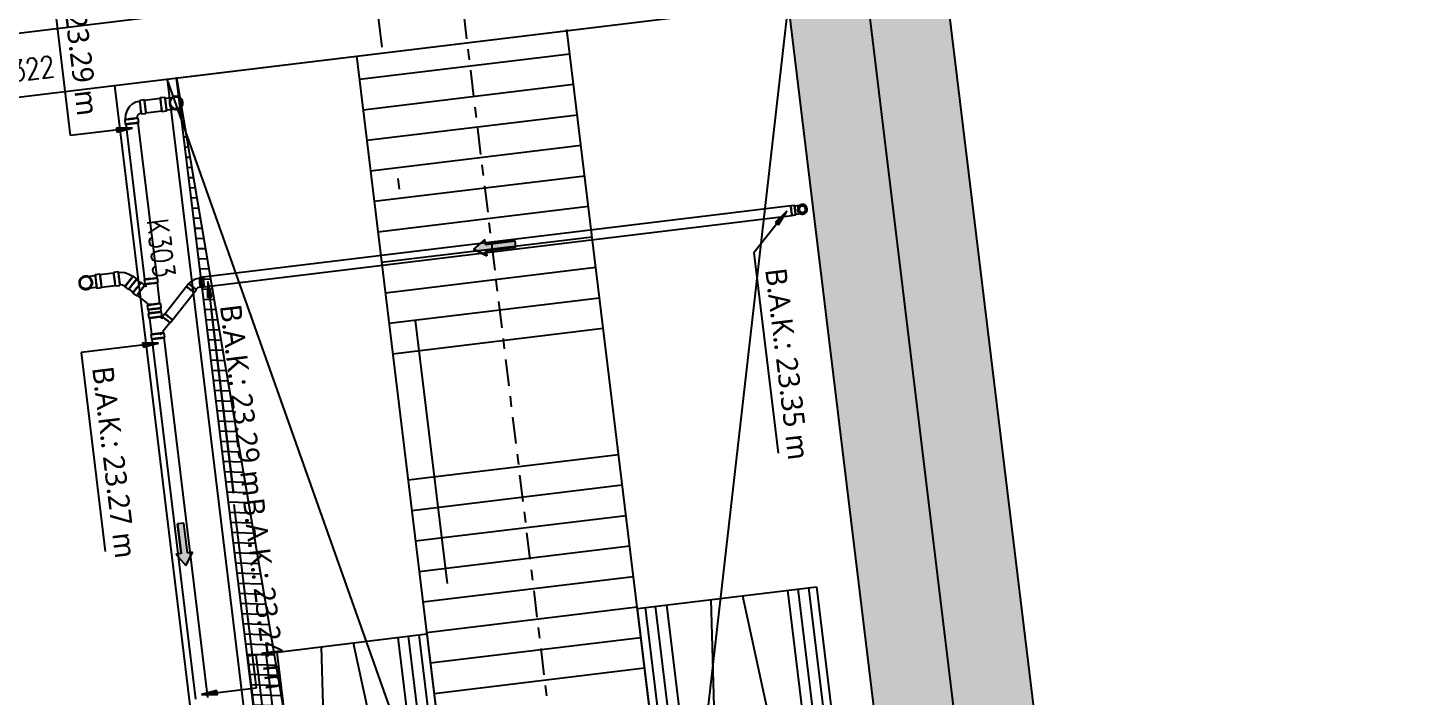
# Model space of a CAD drawing. Header units: millimetres. Extents: x 400382 to 401276, y 4543898 to 4544126.
# Drawn here: x 400472.18 to 400485.32, y 4544062.65 to 4544068.96 of the extents above; entities that cross this region are included whole.
import ezdxf
from ezdxf.enums import TextEntityAlignment as Align

# ---------------------------------------------------------------- set-up
doc = ezdxf.new("R2010")
doc.units = ezdxf.units.MM
for name, pattern in [('AKS', [3, 2.5, -0.25, 0, -0.25]), ('CENTER', [2, 1.25, -0.25, 0.25, -0.25]), ('CONTINU', [0]), ('DASHDOT2', [0.5, 0.25, -0.125, 0, -0.125]), ('HIDDEN', [0.375, 0.25, -0.125])]:
    doc.linetypes.add(name, pattern=pattern)
for name, color, linetype in [('aks prota', 2, 'AKS'), ('boşluk prota', 2, 'Continuous'), ('boşluk taraması prota', 252, 'Continuous'), ('kiriş prota', 6, 'Continuous'), ('kolon tarama prota', 252, 'Continuous'), ('merdiven prota', 2, 'Continuous'), ('perde prota', 1, 'Continuous'), ('PRT-AL-TUNEL_EKSENI', 14, 'DASHDOT2'), ('skesit prota', 7, 'Continuous'), ('st_s_ölçü', 4, 'Continuous'), ('TARAMA', 8, 'Continuous')]:
    doc.layers.add(name, color=color, linetype=linetype)
doc.styles.add('Segoe UI Light_1', font='', dxfattribs={"height": 200})
doc.styles.add('TKIRIS', font='romanstw.shx')
doc.styles.get('Segoe UI Light_1').set_extended_font_data('Segoe UI Light')

# ---------------------------------------------------------------- blocks, each defined once
blk = doc.blocks.new('Flow Direction - Flow Direction _25mm_-1035271-_17_70 m  ARA KAT')
at = {"layer": 'TARAMA'}
blk.add_hatch(color=256, dxfattribs=at).paths.add_polyline_path([(0, 0), (-117, -78), (-117, -30), (-400, -30), (-400, 30), (-117, 30), (-117, 78)], flags=0)
for p, q in [((-117, 30), (-400, 30)), ((-400, 30), (-400, -30)), ((-117, 30), (-400, 30)), ((-400, 30), (-400, -30)), ((0, 0), (-117, 78)), ((-117, 78), (-117, 30)), ((-117, 78), (0, 0)), ((-117, 30), (-117, 78)), ((-117, -78), (0, 0)), ((-117, -78), (0, 0)), ((-400, -30), (-117, -30)), ((-117, -30), (-400, -30)), ((-117, -30), (-117, -78)), ((-117, -30), (-117, -78))]:
    blk.add_line(p, q, dxfattribs=at)
blk = doc.blocks.new('17.60 mekanik')
at = {"layer": 'kolon tarama prota'}
for points in [[(138785, 65407.3), (138785.4, 65392.1), (138789.3, 65392.8)], [(138307.4, 65008.9), (138297, 64998), (138300.2, 64995.6)], [(138461.8, 64962.3), (138472.7, 64951.9), (138475.1, 64955.1)], [(138472.8, 64888.8), (138462.4, 64877.8), (138465.6, 64875.5)], [(138743.3, 64692.3), (138753.7, 64703.2), (138750.5, 64705.6)]]:
    blk.add_hatch(color=256, dxfattribs=at).paths.add_polyline_path(points, flags=0)
for p, q in [((138784, 65413.5), (138455.8, 64961.8)), ((138463.1, 64956.5), (138791.3, 65408.2)), ((138786, 65416.4), (138783.9, 65413.6)), ((138785, 65407.3), (138785.4, 65392.1)), ((138789.3, 65392.8), (138785, 65407.3)), ((138785, 65407.3), (138792.9, 65357.8)), ((138791.3, 65408.2), (138793.4, 65411)), ((138785.4, 65392.1), (138789.3, 65392.8)), ((138792.9, 65357.8), (138947, 65245.8)), ((138272.9, 64961.4), (138115, 65076.2)), ((138304.9, 65047.2), (138296, 65034.9)), ((138307.1, 65051.1), (138304.5, 65047.5)), ((138305.5, 65028), (138314.4, 65040.2)), ((138314.8, 65040), (138317.4, 65043.6)), ((138295.6, 65035.2), (138293, 65031.6)), ((138303.3, 65024.1), (138305.9, 65027.7)), ((138307.7, 65016.7), (138304.1, 65019.3)), ((138426.8, 64929.5), (138307.4, 65016.3)), ((138307.4, 65008.9), (138272.9, 64961.4)), ((138296.6, 65009), (138300.2, 65006.3)), ((138307.4, 65008.9), (138297, 64998)), ((138300.2, 64995.6), (138307.4, 65008.9)), ((138300.4, 65006.7), (138419.9, 64920)), ((138297, 64998), (138300.2, 64995.6)), ((138455.7, 64961.8), (138453.7, 64959)), ((138461.8, 64962.3), (138472.7, 64951.9)), ((138475.1, 64955.1), (138461.8, 64962.3)), ((138461.8, 64962.3), (138624.8, 64843.9)), ((138451, 64947.8), (138451.5, 64944.4)), ((138460.6, 64945.8), (138460, 64949.3)), ((138461.1, 64953.6), (138463.1, 64956.4)), ((138472.7, 64951.9), (138475.1, 64955.1)), ((138451.6, 64944.4), (138456.8, 64911.9)), ((138465.7, 64913.3), (138460.5, 64945.8)), ((138624.8, 64843.9), (138484.4, 64945.9)), ((138430.7, 64927.3), (138427.1, 64929.9)), ((138446.3, 64915.1), (138430.3, 64926.7)), ((138414.5, 64914.9), (138410.2, 64914.2)), ((138419.7, 64915.2), (138414.6, 64914.4)), ((138419.6, 64919.6), (138423.2, 64917)), ((138424, 64916.4), (138419.6, 64915.7)), ((138423.6, 64917.5), (138425.6, 64916)), ((138425.7, 64916), (138424.1, 64915.8)), ((138440.9, 64907.7), (138440.9, 64907.8)), ((138450.3, 64913.1), (138446.7, 64915.7)), ((138452.9, 64910.5), (138450, 64912.7)), ((138456.8, 64908.3), (138453.2, 64910.9)), ((138458, 64906.6), (138456.4, 64907.8)), ((138456.7, 64911.9), (138457.2, 64908.4)), ((138457.7, 64908.5), (138458, 64906.6)), ((138466.3, 64909.9), (138465.7, 64913.3)), ((138467.4, 64899.8), (138465.8, 64909.8)), ((138395.5, 64902.7), (138387.9, 64892.2)), ((138397.7, 64906.6), (138395.1, 64903)), ((138397.4, 64885.3), (138405.1, 64895.8)), ((138405.4, 64895.5), (138408.1, 64899.1)), ((138412.1, 64901.6), (138416.5, 64902.3)), ((138416.5, 64902.8), (138421.6, 64903.6)), ((138421.6, 64903.1), (138426, 64903.8)), ((138425.9, 64904.5), (138438.7, 64906.5)), ((138438.7, 64906.5), (138439.6, 64905.9)), ((138439.2, 64905.4), (138442.8, 64902.7)), ((138440.2, 64906.7), (138441.1, 64906.9)), ((138443, 64903.1), (138446, 64901)), ((138445.7, 64900.6), (138449.3, 64898)), ((138449.7, 64898.5), (138462.2, 64889.4)), ((138466.7, 64895.7), (138466.8, 64895.6)), ((138468.9, 64898.7), (138467.4, 64899.8)), ((138468, 64895.9), (138467.8, 64897.1)), ((138472.9, 64896.6), (138469.3, 64899.2)), ((138749.6, 64694.9), (138472.6, 64896.2)), ((138387.5, 64892.5), (138384.9, 64888.9)), ((138395.2, 64881.4), (138397.8, 64885)), ((138472.8, 64888.8), (138429.5, 64829.1)), ((138461.8, 64888.9), (138465.4, 64886.3)), ((138472.8, 64888.8), (138462.4, 64877.8)), ((138465.6, 64875.5), (138472.8, 64888.8)), ((138465.7, 64886.7), (138742.7, 64685.4)), ((138462.4, 64877.8), (138465.6, 64875.5)), ((138429.5, 64829.1), (138582.5, 64717.9)), ((138774.1, 64734.6), (138633, 64837.1)), ((138743.3, 64692.3), (138774.1, 64734.6)), ((138750.5, 64705.6), (138743.3, 64692.3)), ((138743.3, 64692.3), (138753.7, 64703.2)), ((138753.7, 64703.2), (138750.5, 64705.6))]:
    blk.add_line(p, q, dxfattribs=at)
at = {"layer": 'kolon tarama prota', "flags": 128}
for points in [[(138786.4, 65416.1), (138787.9, 65418.1), (138789.2, 65419.9), (138790.1, 65421.2), (138790.5, 65421.7), (138790.5, 65421.7)], [(138791.4, 65416), (138790.1, 65417.5), (138789.7, 65419.4), (138790.2, 65421.3), (138790.5, 65421.7)], [(138790.5, 65421.7), (138792, 65423), (138793.9, 65423.4), (138795.8, 65422.9), (138796.2, 65422.7)], [(138796.2, 65422.7), (138797.5, 65421.2), (138797.9, 65419.3), (138797.4, 65417.4), (138797.1, 65416.9)], [(138797.1, 65416.9), (138795.6, 65415.7), (138793.7, 65415.2), (138791.8, 65415.8), (138791.4, 65416)], [(138797.1, 65416.9), (138796.8, 65416.6), (138796.1, 65415.5), (138794.8, 65413.8), (138793.4, 65411.8), (138793, 65411.3)], [(138307.6, 65050.7), (138309.4, 65053.1), (138311, 65055.3), (138312.3, 65057.1), (138313.1, 65058.2), (138313.4, 65058.6), (138313.4, 65058.6)], [(138314.7, 65050.6), (138313.1, 65052.4), (138312.4, 65054.6), (138312.6, 65056.9), (138313.4, 65058.6)], [(138313.4, 65058.6), (138315.1, 65060.2), (138317.3, 65060.9), (138319.6, 65060.8), (138321.4, 65059.9)], [(138321.4, 65059.9), (138323, 65058.2), (138323.7, 65056), (138323.5, 65053.7), (138322.7, 65051.9)], [(138322.7, 65051.9), (138320.9, 65050.3), (138318.8, 65049.6), (138316.4, 65049.8), (138314.7, 65050.6)], [(138322.7, 65051.9), (138322.4, 65051.5), (138321.6, 65050.4), (138320.3, 65048.7), (138318.7, 65046.5), (138317, 65044.1), (138316.9, 65043.9)], [(138293.5, 65031.2), (138291.7, 65027.9), (138290.7, 65024.2), (138290.6, 65020.3), (138290.7, 65019.6)], [(138290.7, 65019.6), (138291.8, 65016), (138293.7, 65012.6), (138296.4, 65009.9), (138296.9, 65009.5)], [(138302, 65021.4), (138302.2, 65023.4), (138302.8, 65024.5)], [(138303.7, 65018.7), (138302.4, 65020.2), (138302, 65021.4)], [(138451.7, 64953.6), (138451.3, 64949.9), (138451.5, 64947.9)], [(138454.1, 64958.7), (138452.3, 64955.4), (138451.7, 64953.6)], [(138459.6, 64949.2), (138459.7, 64951.6), (138459.7, 64951.6)], [(138459.7, 64951.6), (138460.7, 64953.9), (138460.7, 64953.9)], [(138410.3, 64913.6), (138406.2, 64912.4), (138402.6, 64910.4), (138399.5, 64907.7), (138398.3, 64906.2)], [(138407.5, 64899.5), (138409.4, 64901.2), (138411.7, 64902.2), (138412, 64902.3)], [(138379.6, 64880.6), (138379.9, 64880.9), (138380.7, 64882), (138382, 64883.8), (138383.6, 64886), (138385.3, 64888.4), (138385.4, 64888.5)], [(138379.6, 64880.6), (138381.3, 64882.1), (138383.5, 64882.9), (138385.8, 64882.7), (138387.6, 64881.8)], [(138387.6, 64881.8), (138389.2, 64880.1), (138389.9, 64877.9), (138389.7, 64875.6), (138388.9, 64873.8)], [(138394.7, 64881.8), (138392.9, 64879.4), (138391.3, 64877.1), (138390, 64875.4), (138389.2, 64874.3), (138388.9, 64873.8), (138388.9, 64873.8)], [(138380.9, 64872.6), (138379.3, 64874.3), (138378.6, 64876.5), (138378.8, 64878.8), (138379.6, 64880.6)], [(138388.9, 64873.8), (138387.2, 64872.3), (138385, 64871.5), (138382.7, 64871.7), (138380.9, 64872.6)]]:
    blk.add_lwpolyline(points, dxfattribs=at)
at = {"layer": 'kolon tarama prota'}
for centre, radius, start, end in [((138793.8, 65419.3), 4.58, 54, 234), ((138793.8, 65419.3), 4.58, 54, 234), ((138793.8, 65419.3), 4.58, 144, 324), ((138793.8, 65419.3), 4.58, 144, 324), ((138793.8, 65419.3), 4.1, 54, 234), ((138793.8, 65419.3), 4.1, 144, 324), ((138793.8, 65419.3), 4.58, 324, 144), ((138793.8, 65419.3), 4.58, 324, 144), ((138793.8, 65419.3), 3.43, 54, 234), ((138793.8, 65419.3), 3.43, 54, 234), ((138793.8, 65419.3), 4.1, 324, 144), ((138793.8, 65419.3), 3.02, 144, 324), ((138793.8, 65419.3), 4.58, 234, 54), ((138793.8, 65419.3), 4.58, 234, 54), ((138793.8, 65419.3), 4.1, 234, 54), ((138793.8, 65419.3), 3.02, 324, 144), ((138793.8, 65419.3), 3.43, 234, 54), ((138793.8, 65419.3), 3.43, 234, 54), ((138318, 65055.3), 6.38, 54, 234), ((138318, 65055.3), 6.38, 54, 234), ((138318, 65055.3), 5.9, 144, 324), ((138318, 65055.3), 5.71, 54, 234), ((138318, 65055.3), 5.9, 324, 144), ((138318, 65055.3), 6.38, 234, 54), ((138318, 65055.3), 6.38, 234, 54), ((138318, 65055.3), 5.72, 234, 54), ((138384.3, 64877.2), 6.38, 54, 234), ((138384.3, 64877.2), 6.38, 54, 234), ((138384.3, 64877.2), 5.72, 54, 234), ((138384.3, 64877.2), 5.9, 324, 144), ((138384.3, 64877.2), 6.38, 234, 54), ((138384.3, 64877.2), 6.38, 234, 54), ((138384.3, 64877.2), 5.72, 234, 54), ((138384.3, 64877.2), 5.9, 144, 324)]:
    blk.add_arc(centre, radius, start, end, dxfattribs=at)
for centre, major_axis, ratio, start_param, end_param in [((138787.6, 65410.9), (3.7, -2.69), 0.01, 1.570796, 4.712389), ((138787.6, 65410.9), (3.64, -2.65), 0.01, 3.141593, 4.712389), ((138787.6, 65410.9), (3.64, -2.65), 0.01, 1.570796, 3.141593), ((138789.7, 65413.7), (3.7, -2.69), 0.01, 1.570796, 4.712389), ((138789.7, 65413.7), (3.31, -2.41), 0.01, 1.570796, 4.712389), ((138787.6, 65410.9), (3.7, -2.69), 0.01, 4.712389, 7.853982), ((138787.6, 65410.9), (3.64, -2.65), 0.01, 4.712389, 6.283185), ((138787.6, 65410.9), (3.64, -2.65), 0.01, 0, 1.570796), ((138789.7, 65413.7), (-3.31, 2.41), 0.01, 1.570796, 4.712389), ((138789.7, 65413.7), (-3.7, 2.69), 0.01, 1.570796, 4.712389), ((138309.6, 65043.7), (-5.16, 3.75), 0.01, 4.712389, 7.853982), ((138309.6, 65043.7), (4.77, -3.47), 0.01, 3.141593, 4.712389), ((138309.6, 65043.7), (-4.77, 3.47), 0.01, 4.712389, 6.283185), ((138312.3, 65047.3), (5.16, -3.75), 0.01, 1.570796, 4.712389), ((138312.3, 65047.3), (-4.62, 3.36), 0.01, 4.712389, 7.853982), ((138309.6, 65043.7), (5.16, -3.75), 0.01, 4.712389, 7.853982), ((138309.6, 65043.7), (4.77, -3.47), 0.01, 4.712389, 6.283185), ((138309.6, 65043.7), (4.77, -3.47), 0.01, 0, 1.570796), ((138312.3, 65047.3), (4.62, -3.36), 0.01, 4.712389, 7.853982), ((138312.3, 65047.3), (5.16, -3.75), 0.01, 4.712389, 7.853982), ((138298.1, 65027.9), (5.16, -3.75), 0.01, 0.010005, 3.151598), ((138298.1, 65027.9), (5.16, -3.75), 0.01, 3.151598, 6.293191), ((138298.1, 65027.9), (-4.62, 3.36), 0.01, 3.151598, 6.293191), ((138298.1, 65027.9), (-4.62, 3.36), 0.01, 0.010005, 3.151598), ((138300.7, 65031.5), (5.16, -3.75), 0.01, 3.151598, 6.293191), ((138300.7, 65031.5), (-5.16, 3.75), 0.01, 3.151598, 6.293191), ((138300.7, 65031.5), (4.77, -3.47), 0.01, 1.570796, 3.141593), ((138300.7, 65031.5), (4.77, -3.47), 0.01, 3.141593, 4.712389), ((138300.7, 65031.5), (-4.77, 3.47), 0.01, 1.570796, 3.141593), ((138300.7, 65031.5), (-4.77, 3.47), 0.01, 3.141593, 4.712389), ((138300.3, 65014.1), (3.75, 5.16), 0.010006, 3.131593, 6.273186), ((138300.3, 65014.1), (3.75, 5.16), 0.010006, 6.273186, 9.414779), ((138300.3, 65014.1), (3.36, 4.62), 0.010006, 6.273186, 9.414779), ((138300.3, 65014.1), (3.36, 4.62), 0.010006, 3.131593, 6.273186), ((138303.9, 65011.5), (3.75, 5.16), 0.010006, 6.273186, 9.414779), ((138303.9, 65011.5), (3.75, 5.16), 0.010006, 3.131593, 6.273186), ((138303.9, 65011.5), (3.47, 4.77), 0.010006, 0, 1.570796), ((138303.9, 65011.5), (3.47, 4.77), 0.010006, 4.712389, 6.283185), ((138303.9, 65011.5), (3.47, 4.77), 0.010006, 3.141593, 4.712389), ((138303.9, 65011.5), (3.47, 4.77), 0.010006, 1.570796, 3.141593), ((138459.4, 64959.1), (3.7, -2.69), 0.01, 3.145734, 6.287327), ((138459.4, 64959.1), (3.7, -2.69), 0.01, 0.004141, 3.145734), ((138459.4, 64959.1), (-3.64, 2.65), 0.01, 4.712389, 6.283185), ((138459.4, 64959.1), (3.64, -2.65), 0.01, 3.141593, 4.712389), ((138455.5, 64948.5), (4.52, 0.72), 0.009999, 3.137451, 6.279043), ((138455.5, 64948.5), (4.52, 0.72), 0.009999, 6.279043, 9.420636), ((138455.5, 64948.5), (4.05, 0.64), 0.009999, 3.137451, 6.279043), ((138455.5, 64948.5), (4.05, 0.64), 0.009999, 6.279043, 9.420636), ((138457.4, 64956.3), (-3.7, 2.69), 0.01, 3.145734, 6.287327), ((138457.4, 64956.3), (3.7, -2.69), 0.01, 3.145734, 6.287327), ((138457.4, 64956.3), (-3.31, 2.41), 0.01, 0.004141, 3.145734), ((138457.4, 64956.3), (3.31, -2.41), 0.01, 0.004141, 3.145734), ((138459.4, 64959.1), (3.64, -2.65), 0.01, 4.712389, 6.283185), ((138459.4, 64959.1), (3.64, -2.65), 0.01, 0, 1.570796), ((138456.1, 64945.1), (4.52, 0.72), 0.009999, 6.279043, 9.420636), ((138456.1, 64945.1), (4.52, 0.72), 0.009999, 3.137451, 6.279043), ((138456.1, 64945.1), (4.44, 0.7), 0.009999, 1.570796, 3.141593), ((138456.1, 64945.1), (4.44, 0.7), 0.009999, 3.141593, 4.712389), ((138456.1, 64945.1), (4.44, 0.7), 0.009999, 0, 1.570796), ((138456.1, 64945.1), (4.44, 0.7), 0.009999, 4.712389, 6.283185), ((138423.3, 64924.7), (3.75, 5.16), 0.010006, 3.137452, 6.279045), ((138423.3, 64924.7), (3.75, 5.16), 0.010006, 6.279045, 9.420637), ((138423.3, 64924.7), (3.47, 4.77), 0.010006, 1.570796, 3.141593), ((138423.3, 64924.7), (3.47, 4.77), 0.010006, 3.141593, 4.712389), ((138426.9, 64922.1), (3.75, 5.16), 0.010006, 6.279045, 9.420637), ((138426.9, 64922.1), (3.75, 5.16), 0.010006, 3.137452, 6.279045), ((138423.3, 64924.7), (3.47, 4.77), 0.010006, 0, 1.570796), ((138423.3, 64924.7), (3.47, 4.77), 0.010006, 4.712389, 6.283185), ((138426.9, 64922.1), (3.36, 4.62), 0.010006, 6.279045, 9.420637), ((138426.9, 64922.1), (3.36, 4.62), 0.010006, 3.137452, 6.279045), ((138411.2, 64907.9), (-1, 6.3), 0.004147, 0.010138, 3.15173), ((138411.2, 64907.9), (-1, 6.3), 0.004147, 3.15173, 6.293323), ((138411.2, 64907.9), (-0.89, 5.64), 0.004147, 3.15173, 6.293323), ((138411.2, 64907.9), (-0.89, 5.64), 0.004147, 0.010138, 3.15173), ((138415.5, 64908.6), (-1, 6.3), 0.004147, 3.15173, 6.293323), ((138415.5, 64908.6), (-1, 6.3), 0.004147, 0.010138, 3.15173), ((138415.5, 64908.6), (-0.92, 5.83), 0.004147, 0, 1.570796), ((138415.5, 64908.6), (-0.92, 5.83), 0.004147, 4.712389, 6.283185), ((138415.5, 64908.6), (-0.92, 5.83), 0.004147, 1.570796, 3.141593), ((138415.5, 64908.6), (-0.92, 5.83), 0.004147, 3.141593, 4.712389), ((138420.6, 64909.4), (-1, 6.3), 0.004147, 3.13159, 6.273182), ((138420.6, 64909.4), (-1, 6.3), 0.004147, 6.273182, 9.414775), ((138420.6, 64909.4), (-0.92, 5.83), 0.004147, 4.712389, 6.283185), ((138420.6, 64909.4), (-0.92, 5.83), 0.004147, 0, 1.570796), ((138420.6, 64909.4), (-0.92, 5.83), 0.004147, 1.570796, 3.141593), ((138420.6, 64909.4), (-0.92, 5.83), 0.004147, 3.141593, 4.712389), ((138425, 64910.1), (-1, 6.3), 0.004147, 6.273182, 9.414775), ((138425, 64910.1), (-1, 6.3), 0.004147, 3.13159, 6.273182), ((138425, 64910.1), (-0.89, 5.64), 0.004147, 3.13159, 6.273182), ((138425, 64910.1), (-0.89, 5.64), 0.004147, 6.273182, 9.414775), ((138442.9, 64910.5), (3.75, 5.16), 0.010006, 6.279045, 9.420637), ((138442.9, 64910.5), (3.75, 5.16), 0.010006, 3.137452, 6.279045), ((138442.9, 64910.5), (3.36, 4.62), 0.010006, 6.279045, 9.420637), ((138442.9, 64910.5), (3.36, 4.62), 0.010006, 3.137452, 6.279045), ((138440.2, 64912.5), (-0.89, 5.64), 0.004147, 2.559394, 3.13159), ((138440.2, 64912.5), (-0.89, 5.64), 0.004147, 3.13159, 3.703786), ((138446.5, 64907.9), (3.75, 5.16), 0.010006, 6.279045, 9.420637), ((138446.5, 64907.9), (3.75, 5.16), 0.010006, 3.137452, 6.279045), ((138446.5, 64907.9), (3.47, 4.77), 0.010006, 3.141593, 4.712389), ((138446.5, 64907.9), (3.47, 4.77), 0.010006, 1.570796, 3.141593), ((138449.4, 64905.8), (3.75, 5.16), 0.010001, 6.279045, 9.420637), ((138449.4, 64905.8), (3.75, 5.16), 0.010001, 3.137452, 6.279045), ((138446.5, 64907.9), (3.47, 4.77), 0.010006, 0, 1.570796), ((138446.5, 64907.9), (3.47, 4.77), 0.010006, 4.712389, 6.283185), ((138453, 64903.2), (3.75, 5.16), 0.010001, 3.137452, 6.279045), ((138453, 64903.2), (3.75, 5.16), 0.010001, 6.279045, 9.420637), ((138449.4, 64905.8), (3.47, 4.77), 0.010006, 0, 1.570796), ((138449.4, 64905.8), (3.47, 4.77), 0.010006, 4.712389, 6.283185), ((138453, 64903.2), (3.36, 4.62), 0.010001, 6.279045, 9.420637), ((138453, 64903.2), (3.36, 4.62), 0.010001, 3.137452, 6.279045), ((138461.2, 64912.6), (4.52, 0.72), 0.009999, 0.004144, 3.145737), ((138461.2, 64912.6), (4.52, 0.72), 0.009999, 3.145737, 6.287329), ((138461.2, 64912.6), (4.44, 0.7), 0.009999, 1.570796, 3.141593), ((138461.2, 64912.6), (4.44, 0.7), 0.009999, 3.141593, 4.712389), ((138461.8, 64909.1), (4.52, 0.72), 0.009999, 3.145737, 6.287329), ((138461.8, 64909.1), (4.52, 0.72), 0.009999, 0.004144, 3.145737), ((138461.8, 64909.1), (4.05, 0.64), 0.009999, 0.004144, 3.145737), ((138461.8, 64909.1), (4.05, 0.64), 0.009999, 3.145737, 6.287329), ((138461.2, 64912.6), (4.44, 0.7), 0.009999, 4.712389, 6.283185), ((138461.2, 64912.6), (4.44, 0.7), 0.009999, 0, 1.570796), ((138400.3, 64899.3), (5.16, -3.75), 0.010101, 3.145829, 6.287421), ((138400.3, 64899.3), (-5.16, 3.75), 0.010101, 3.145829, 6.287421), ((138400.3, 64899.3), (-4.77, 3.47), 0.010101, 0, 1.570796), ((138400.3, 64899.3), (-4.77, 3.47), 0.010101, 4.712389, 6.283185), ((138402.9, 64902.9), (5.16, -3.75), 0.010101, 0.004236, 3.145829), ((138402.9, 64902.9), (-5.16, 3.75), 0.010101, 0.004236, 3.145829), ((138402.9, 64902.9), (4.62, -3.36), 0.010101, 0.004236, 3.145829), ((138402.9, 64902.9), (-4.62, 3.36), 0.010101, 0.004236, 3.145829), ((138400.3, 64899.3), (4.77, -3.47), 0.010101, 4.712389, 6.283185), ((138400.3, 64899.3), (4.77, -3.47), 0.010101, 0, 1.570796), ((138449.4, 64905.8), (3.47, 4.77), 0.010006, 1.570796, 3.141593), ((138449.4, 64905.8), (3.47, 4.77), 0.010006, 3.141593, 4.712389), ((138465.6, 64894), (3.75, 5.16), 0.010001, 3.137452, 6.279045), ((138465.6, 64894), (3.75, 5.16), 0.010001, 6.279045, 9.420637), ((138465.6, 64894), (3.36, 4.62), 0.010001, 6.279045, 9.420637), ((138465.6, 64894), (3.36, 4.62), 0.010001, 3.137452, 6.279045), ((138469.2, 64891.4), (3.75, 5.16), 0.010001, 6.279045, 9.420637), ((138469.2, 64891.4), (3.75, 5.16), 0.010001, 3.137452, 6.279045), ((138464, 64895.2), (4.05, 0.64), 0.009999, 0.004144, 0.818794), ((138464, 64895.2), (4.05, 0.64), 0.009999, 5.472679, 6.287329), ((138469.2, 64891.4), (3.47, 4.77), 0.010001, 0, 1.570796), ((138469.2, 64891.4), (3.47, 4.77), 0.010001, 4.712389, 6.283185), ((138390, 64885.2), (-5.16, 3.75), 0.010101, 4.712389, 7.853982), ((138390, 64885.2), (-4.62, 3.36), 0.010101, 4.712389, 7.853982), ((138392.7, 64888.8), (5.16, -3.75), 0.010101, 1.570796, 4.712389), ((138392.7, 64888.8), (-4.77, 3.47), 0.010101, 4.712389, 6.283185), ((138392.7, 64888.8), (-4.77, 3.47), 0.010101, 0, 1.570796), ((138390, 64885.2), (4.62, -3.36), 0.010101, 4.712389, 7.853982), ((138390, 64885.2), (5.16, -3.75), 0.010101, 4.712389, 7.853982), ((138392.7, 64888.8), (-5.16, 3.75), 0.010101, 1.570796, 4.712389), ((138392.7, 64888.8), (-4.77, 3.47), 0.010101, 1.570796, 3.141593), ((138392.7, 64888.8), (-4.77, 3.47), 0.010101, 3.141593, 4.712389), ((138469.2, 64891.4), (3.47, 4.77), 0.010001, 1.570796, 3.141593), ((138469.2, 64891.4), (3.47, 4.77), 0.010001, 3.141593, 4.712389)]:
    blk.add_ellipse(centre, major_axis=major_axis, ratio=ratio, start_param=start_param, end_param=end_param, dxfattribs=at)
at = {"layer": 'kolon tarama prota', "xscale": 0.1, "yscale": 0.1, "zscale": 0.1}
for p, rotation in [((138610.1, 65166.5), 233.9999999999991), ((138644, 64764.4), 323.999999999999)]:
    blk.add_blockref('Flow Direction - Flow Direction _25mm_-1035271-_17_70 m  ARA KAT', p, dxfattribs=dict(at, rotation=rotation))
at = {"layer": 'kolon tarama prota', "char_height": 20, "attachment_point": 1, "rotation": 324, "line_spacing_factor": 1.142579, "style": 'Segoe UI Light_1'}
for s, insert, width in [('B.A.K.: 23.35 m', (138823.2, 65371.1), 213.157), ('B.A.K.: 23.29 m', (138128.7, 65101.5), 213.157), ('B.A.K.: 23.29 m', (138498.1, 64971.3), 213.157), ('B.A.K.: 23.24 m', (138646.6, 64862.6), 213.66), ('B.A.K.: 23.27 m', (138458.9, 64843.1), 212.654)]:
    blk.add_mtext(s, dxfattribs=dict(at, insert=insert, width=width))
blk = doc.blocks.new('yürüyen mer 2')
at = {"color": 253}
blk.add_lwpolyline([(52651, 3429.1), (52651, 3599.1)], dxfattribs=at)
at = {"layer": 'st_s_ölçü', "color": 252, "ltscale": 0.1}
blk.add_line((53451.2, 3599.1), (53451.2, 3429.1), dxfattribs=at)
for points in [[(52651, 3599.1), (53472.2, 3599.1), (53472.2, 3429.1), (52651, 3429.1)], [(52651, 3591.6), (53396.5, 3591.6), (53396.5, 3581.8), (52651, 3581.8)], [(53349.5, 3599.1), (53349.5, 3591.6)], [(52651, 3571.6), (53349.5, 3571.6), (53349.5, 3581.8)], [(52651, 3529.1), (53109.3, 3571.6), (53109.3, 3456.6), (52651, 3499.1)], [(52651, 3456.6), (53349.5, 3456.6), (53349.5, 3446.3)], [(52651, 3436.6), (53396.5, 3436.6), (53396.5, 3446.3), (52651, 3446.3)], [(53349.5, 3429.1), (53349.5, 3436.6)]]:
    blk.add_lwpolyline(points, dxfattribs=at)

msp = doc.modelspace()

# ---------------------------------------------------------------- hatches: boundary and pattern name
at = {"layer": 'boşluk taraması prota', "ltscale": 2}
h = msp.add_hatch(dxfattribs=at)
h.set_pattern_fill('ANSI31', color=256, scale=0.03, angle=-47.076006, style=0)
h.set_pattern_definition([(357.923994, (399690.36137, 4544243.29241), (0.003450452, 0.095187483), [])])
h.paths.add_polyline_path([(400475.23665, 4544058.69165), (400480.50238, 4544058.84504), (400474.84671, 4544058.13511), (400473.58123, 4544068.48453)])
at = {"layer": 'kolon tarama prota'}
h = msp.add_hatch(color=256, dxfattribs=at)
h.dxf.hatch_style = 1
h.paths.add_polyline_path([(400485.11839, 4544034.12161), (400477.13156, 4544099.89028), (400434.74297, 4544094.74268), (400434.9238, 4544093.25362), (400475.82333, 4544098.22039), (400483.38044, 4544035.9903)])

# ---------------------------------------------------------------- linework, layer by layer
at = {"layer": 'aks prota', "ltscale": 10}
for p, q in [((400490.07415, 4543987.09137), (400475.9776, 4544103.17131)), ((400436.46455, 4544063.97584), (400482.82396, 4544069.60564))]:
    msp.add_line(p, q, dxfattribs=at)
at = {"layer": 'boşluk prota', "ltscale": 0.05}
msp.add_lwpolyline([(400475.23665, 4544058.69165), (400480.50238, 4544058.84504), (400474.84671, 4544058.13511), (400473.58123, 4544068.48453)], close=True, dxfattribs=at)
at = {"layer": 'kiriş prota'}
for p, q in [((400470.44206, 4544068.70641), (400479.27716, 4544069.77933)), ((400473.49252, 4544068.47245), (400479.34949, 4544069.18371)), ((400470.51439, 4544068.11079), (400472.99616, 4544068.41217))]:
    msp.add_line(p, q, dxfattribs=at)
for points in [[(400478.8987, 4544055.47643), (400477.26355, 4544068.94047)], [(400475.27918, 4544068.69072), (400476.91449, 4544055.2254)], [(400473.49252, 4544068.47245), (400475.12757, 4544055.0084)], [(400472.99616, 4544068.41217), (400474.63121, 4544054.94812)]]:
    msp.add_lwpolyline(points, dxfattribs=at)
at = {"layer": 'merdiven prota', "linetype": 'HIDDEN', "ltscale": 10}
for p, q in [((400475.306, 4544068.47005), (400477.2914, 4544068.71115)), ((400475.34096, 4544068.18216), (400477.32636, 4544068.42327)), ((400475.37592, 4544067.89428), (400477.36134, 4544068.13538)), ((400475.41088, 4544067.60639), (400477.3963, 4544067.8475)), ((400475.44584, 4544067.31851), (400477.43126, 4544067.55961)), ((400475.4808, 4544067.03062), (400477.46622, 4544067.27173)), ((400475.51576, 4544066.74274), (400477.50118, 4544066.98384)), ((400475.55073, 4544066.45485), (400477.53614, 4544066.69596)), ((400475.58569, 4544066.16697), (400477.5711, 4544066.40807)), ((400475.62065, 4544065.87908), (400477.60606, 4544066.12019)), ((400475.76516, 4544064.68782), (400477.75057, 4544064.92892)), ((400475.80012, 4544064.39993), (400477.78553, 4544064.64104)), ((400475.83508, 4544064.11205), (400477.82049, 4544064.35315)), ((400475.87004, 4544063.82416), (400477.85545, 4544064.06527)), ((400475.905, 4544063.53628), (400477.89041, 4544063.77738)), ((400475.93996, 4544063.24839), (400477.92537, 4544063.4895)), ((400475.97492, 4544062.96051), (400477.96033, 4544063.20161)), ((400476.00988, 4544062.67262), (400477.99529, 4544062.91373))]:
    msp.add_line(p, q, dxfattribs=at)
at = {"layer": 'perde prota'}
msp.add_lwpolyline([(400485.11839, 4544034.12161), (400477.13156, 4544099.89028), (400434.74387, 4544094.74279), (400434.9247, 4544093.25373), (400475.82333, 4544098.22039), (400483.38044, 4544035.9903)], close=True, dxfattribs=at)
at = {"layer": 'perde prota', "color": 4}
msp.add_lwpolyline([(400479.34949, 4544069.18371), (400477.86209, 4544056.12818), (400473.49252, 4544068.47245)], dxfattribs=at)
at = {"layer": 'PRT-AL-TUNEL_EKSENI', "ltscale": 10}
msp.add_line((400484.74323, 4543992.83194), (400471.40995, 4544102.62669), dxfattribs=at)
at = {"layer": 'skesit prota', "linetype": 'CENTER', "ltscale": 0.2}
msp.add_lwpolyline([(400471.97693, 4544104.59036), (400486.28628, 4543986.75803)], dxfattribs=at)

# ---------------------------------------------------------------- block references
at = {"layer": 'merdiven prota', "xscale": 0.01, "yscale": 0.01, "zscale": 0.01, "rotation": 312.9239939588403}
msp.add_blockref('17.60 mekanik', (399055.2216, 4544638.04734), dxfattribs=at)
at = {"layer": 'st_s_ölçü', "linetype": 'CONTINU', "xscale": 0.01, "yscale": 0.01, "zscale": 0.01, "rotation": 276.923993958834}
for p in [(400380.41463, 4544582.0108), (400376.74161, 4544581.56476)]:
    msp.add_blockref('yürüyen mer 2', p, dxfattribs=at)

# ---------------------------------------------------------------- texts
at = {"layer": 'kiriş prota', "ltscale": 0.05, "style": 'TKIRIS', "width": 0.8}
for s, rotation, p in [('K322', 6.923994, (400471.87771, 4544068.52819)), ('K303', 276.923994, (400473.40111, 4544067.15051))]:
    msp.add_text(s, height=0.2, rotation=rotation, dxfattribs=at).set_placement(p, align=Align.MIDDLE_LEFT)

doc.saveas('drawing.dxf')
